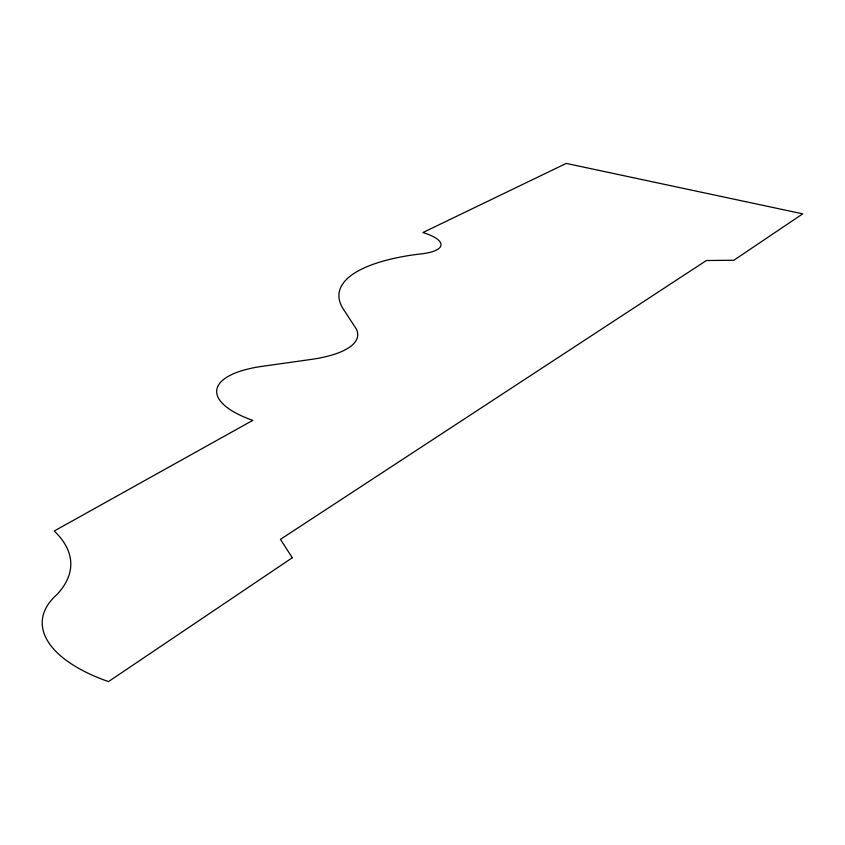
<?xml version="1.0" encoding="UTF-8"?>
<svg xmlns="http://www.w3.org/2000/svg" width="845" height="845" viewBox="0 0 845 845"><rect width="100%" height="100%" fill="white"/><g stroke="black" fill="none" stroke-linecap="round" stroke-linejoin="round"><path stroke-width="1.27" d="M292.317 557.732L108.498 681.588A152.258 67.357 3.3 0 1 56.837 594.637A204.099 83.94 -0.2 0 0 54.238 531.009L252.771 420.356A94.904 33.24 4.8 0 1 262.066 366.36L310.707 359.495A102.636 33.24 4.4 0 0 354.161 325.726L344.718 311.213A201.374 62.086 6.6 0 1 410.765 255.232L418.634 254.155A46.464 13.288 5.4 0 0 422.944 232.533L566.235 163.412L802.75 213.838L733.84 260.26L706.367 260.524L280.445 539.353L292.317 557.732"/></g></svg>
